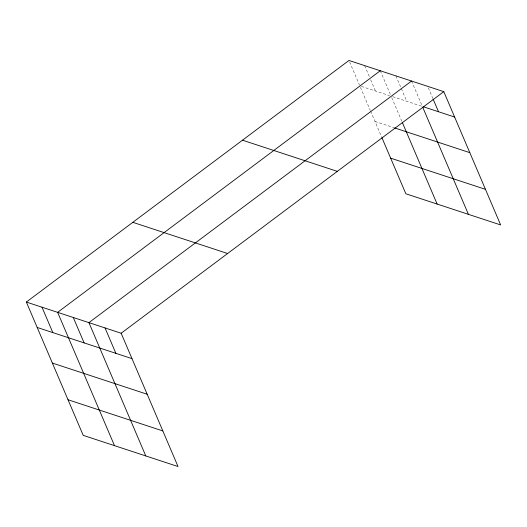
<?xml version="1.0" encoding="UTF-8"?>
<svg xmlns="http://www.w3.org/2000/svg" width="527" height="527" viewBox="0 0 527 527"><rect width="100%" height="100%" fill="white"/><g stroke="black" fill="none" stroke-linecap="round" stroke-linejoin="round"><path stroke-width="0.4" stroke-dasharray="2.63 1.98" d="M361.377 86.375L389.539 95.637M392.668 96.665L421.607 106.184M375.007 121.467L393.774 127.639M428.313 87.838L432.772 98.292M411.554 81.039L422.074 105.696M395.915 75.895L401.014 87.851M401.33 88.595L406.745 101.296M380.27 70.75L390.784 95.4M391.739 97.633L401.864 121.375M364.625 65.605L369.407 76.81M370.679 79.801L375.461 91.006M349.618 61.955L359.5 85.11M360.448 87.344L370.257 110.341M370.573 111.085L381.574 136.875"/><path stroke-width="0.79" d="M26.35 302.057L121.157 333.235L178.021 466.54L83.207 435.355L26.35 302.057L348.979 60.46L443.793 91.645L500.65 224.943L405.843 193.765L381.891 137.613M380.27 70.75L57.634 312.346L114.497 445.651M411.554 81.039L88.925 322.636L145.781 455.941M121.157 333.235L443.793 91.645M423.155 106.691L454.623 117.04M394.558 127.896L469.814 152.652M390.652 158.153L485.459 189.338M242.512 140.189L337.32 171.367M132.817 222.328L227.631 253.513M37.186 327.451L131.994 358.637M52.371 363.063L147.185 394.242M68.023 399.749L162.83 430.934M433.089 99.043L438.51 111.744M422.707 107.185L468.417 214.344M402.496 122.857L437.127 204.054M105.044 327.939L115.874 353.334M73.279 317.491L84.116 342.893M41.995 307.201L52.825 332.596"/></g></svg>
